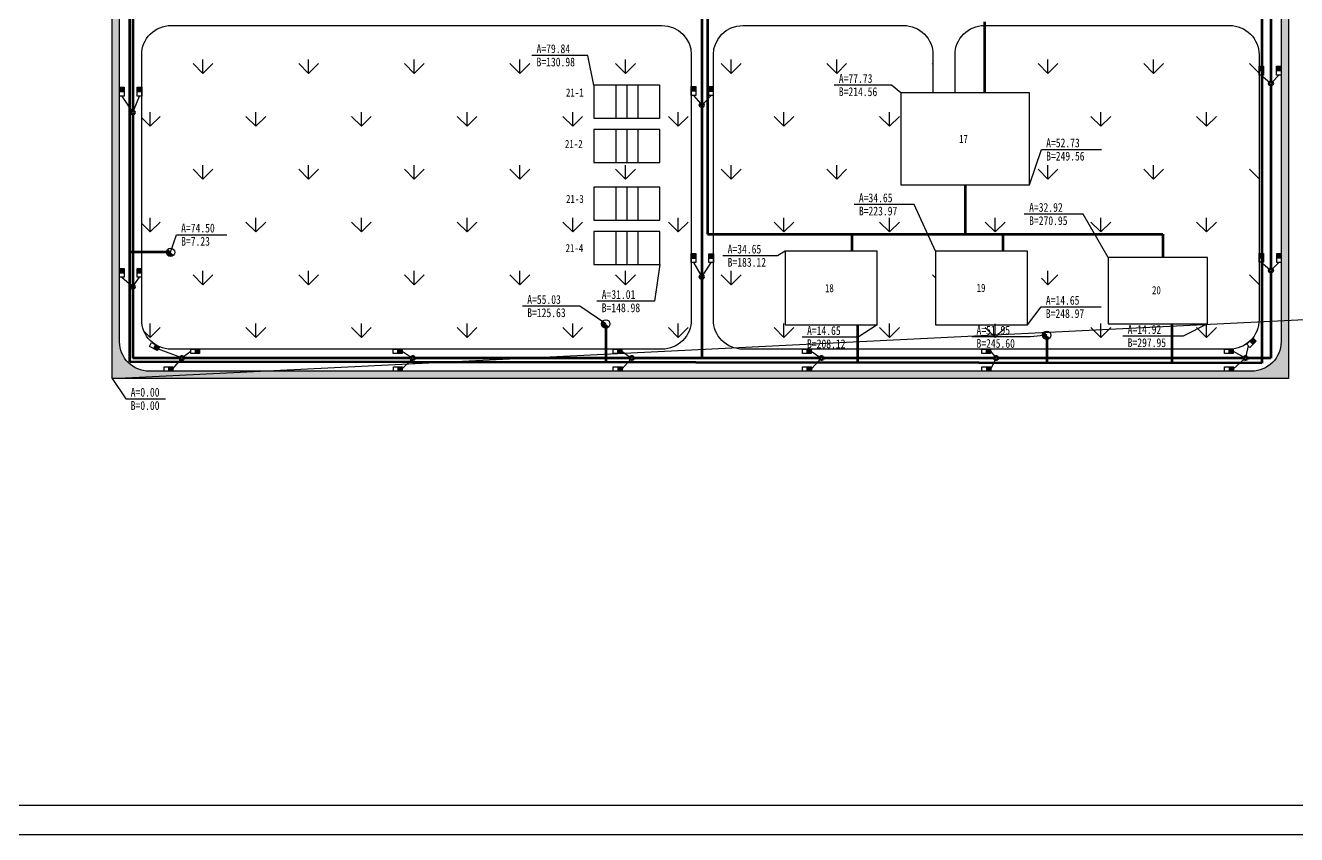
# Model space of a CAD drawing. Header units: millimetres. Extents: x 210832 to 1443773, y 126806 to 1026245.
# Drawn here: x 211145.2 to 211577.5, y 127950.6 to 128225.8 of the extents above; entities that cross this region are included whole.
import ezdxf
from ezdxf.enums import TextEntityAlignment as Align
from ezdxf.lldxf.tags import DXFTag

# ---------------------------------------------------------------- set-up
doc = ezdxf.new("R2010")
doc.units = ezdxf.units.MM
doc.header["$LTSCALE"] = 500
for name, color, linetype, lineweight in [('厂区污水管', 141, 'CW_LINE', 60), ('厂区给水管', 60, 'G_LINE', 60), ('构筑物', 7, 'Continuous', 30), ('雨水管', 20, 'Y_LINE', 60)]:
    doc.layers.add(name, color=color, linetype=linetype, lineweight=lineweight)
for name, color, linetype in [('标注', 3, 'Continuous'), ('消火栓', 7, 'Continuous'), ('草地', 7, 'Continuous'), ('道路', 200, 'Continuous')]:
    doc.layers.add(name, color=color, linetype=linetype)
doc.styles.add('Dim_ZB', font='txt', dxfattribs={"width": 0.8})
doc.styles.get("Standard").update_dxf_attribs({"font": 'arial.ttf'})
tags = doc.linetypes.add('CW_LINE', pattern='A,12.7,-5.08,["CW",Standard,S=2.54,R=0,X=-2.54,Y=-1.27],-6.35', length=24.13).pattern_tags.tags
tags[6] = DXFTag(74, 10)
tags = doc.linetypes.add('G_LINE', pattern='A,12.7,-5.08,["G",Standard,S=2.54,R=0,X=-2.54,Y=-1.27],-6.35', length=24.13).pattern_tags.tags
tags[6] = DXFTag(74, 10)
tags = doc.linetypes.add('Y_LINE', pattern='A,12.7,-5.08,["Y",Standard,S=2.54,R=0,X=-2.54,Y=-1.27],-6.35', length=24.13).pattern_tags.tags
tags[6] = DXFTag(74, 10)
doc.dimstyles.new('ISO-25', dxfattribs={"dimtxt": 2.5, "dimasz": 2.5, "dimexe": 1.25, "dimexo": 0.625, "dimtad": 1, "dimtxsty": 'Standard', "dimcen": 2.5, "dimadec": 0, "dimazin": 0, "dimtfac": 1, "dimtmove": 0, "dimatfit": 3, "dimfxl": 1, "dimarcsym": 0})
pattern_1 = [(90, (210846.406, 127814.342), (-17.9605, 17.9605), [4.7625, -31.1585]), (45, (210846.406, 127814.342), (-17.9605, 17.9605), [4.7625, -20.6375]), (135, (210846.406, 127814.342), (-17.9605, -17.9605), [4.7625, -20.6375])]

# ---------------------------------------------------------------- blocks, each defined once
blk = doc.blocks.new('*U57')
at = {"ltscale": 0.002}
blk.add_line((0, 0), (13.45, 0), dxfattribs=at)
at = {"ltscale": 0.002, "style": 'Dim_ZB', "width": 0.8}
blk.add_text(' A=0.00 ', height=3, dxfattribs=at).set_placement((0, 0.75))
blk.add_text(' B=0.00 ', height=3, dxfattribs=at).set_placement((0, -0.75), align=Align.TOP_LEFT)
blk = doc.blocks.new('*U77')
at = {"ltscale": 0.002}
blk.add_line((0, 0), (-19.53, 0), dxfattribs=at)
at = {"ltscale": 0.002, "style": 'Dim_ZB', "width": 0.8}
blk.add_text(' A=77.73 ', height=3, dxfattribs=at).set_placement((-19.53, 0.75))
blk.add_text(' B=214.56 ', height=3, dxfattribs=at).set_placement((-19.53, -0.75), align=Align.TOP_LEFT)
blk = doc.blocks.new('*U78')
at = {"ltscale": 0.002}
blk.add_line((0, 0), (20.48, 0), dxfattribs=at)
at = {"ltscale": 0.002, "style": 'Dim_ZB', "width": 0.8}
blk.add_text(' A=52.73 ', height=3, dxfattribs=at).set_placement((0, 0.75))
blk.add_text(' B=249.56 ', height=3, dxfattribs=at).set_placement((0, -0.75), align=Align.TOP_LEFT)
blk = doc.blocks.new('*U79')
at = {"ltscale": 0.002}
blk.add_line((0, 0), (-18.59, 0), dxfattribs=at)
at = {"ltscale": 0.002, "style": 'Dim_ZB', "width": 0.8}
blk.add_text(' A=34.65 ', height=3, dxfattribs=at).set_placement((-18.59, 0.75))
blk.add_text(' B=183.12 ', height=3, dxfattribs=at).set_placement((-18.59, -0.75), align=Align.TOP_LEFT)
blk = doc.blocks.new('*U80')
at = {"ltscale": 0.002}
blk.add_line((0, 0), (-19.06, 0), dxfattribs=at)
at = {"ltscale": 0.002, "style": 'Dim_ZB', "width": 0.8}
blk.add_text(' A=14.65 ', height=3, dxfattribs=at).set_placement((-19.06, 0.75))
blk.add_text(' B=208.12 ', height=3, dxfattribs=at).set_placement((-19.06, -0.75), align=Align.TOP_LEFT)
blk = doc.blocks.new('*U81')
at = {"ltscale": 0.002}
blk.add_line((0, 0), (-20.01, 0), dxfattribs=at)
at = {"ltscale": 0.002, "style": 'Dim_ZB', "width": 0.8}
blk.add_text(' A=32.92 ', height=3, dxfattribs=at).set_placement((-20.01, 0.75))
blk.add_text(' B=270.95 ', height=3, dxfattribs=at).set_placement((-20.01, -0.75), align=Align.TOP_LEFT)
blk = doc.blocks.new('*U82')
at = {"ltscale": 0.002}
blk.add_line((0, 0), (-20.48, 0), dxfattribs=at)
at = {"ltscale": 0.002, "style": 'Dim_ZB', "width": 0.8}
blk.add_text(' A=14.92 ', height=3, dxfattribs=at).set_placement((-20.48, 0.75))
blk.add_text(' B=297.95 ', height=3, dxfattribs=at).set_placement((-20.48, -0.75), align=Align.TOP_LEFT)
blk = doc.blocks.new('*U83')
at = {"ltscale": 0.002}
blk.add_line((0, 0), (-19.06, 0), dxfattribs=at)
at = {"ltscale": 0.002, "style": 'Dim_ZB', "width": 0.8}
blk.add_text(' A=79.84 ', height=3, dxfattribs=at).set_placement((-19.06, 0.75))
blk.add_text(' B=130.98 ', height=3, dxfattribs=at).set_placement((-19.06, -0.75), align=Align.TOP_LEFT)
blk = doc.blocks.new('*U84')
at = {"ltscale": 0.002}
blk.add_line((0, 0), (-19.53, 0), dxfattribs=at)
at = {"ltscale": 0.002, "style": 'Dim_ZB', "width": 0.8}
blk.add_text(' A=31.01 ', height=3, dxfattribs=at).set_placement((-19.53, 0.75))
blk.add_text(' B=148.98 ', height=3, dxfattribs=at).set_placement((-19.53, -0.75), align=Align.TOP_LEFT)
blk = doc.blocks.new('*U86')
at = {"ltscale": 0.002}
blk.add_line((0, 0), (-20.48, 0), dxfattribs=at)
at = {"ltscale": 0.002, "style": 'Dim_ZB', "width": 0.8}
blk.add_text(' A=34.65 ', height=3, dxfattribs=at).set_placement((-20.48, 0.75))
blk.add_text(' B=223.97 ', height=3, dxfattribs=at).set_placement((-20.48, -0.75), align=Align.TOP_LEFT)
blk = doc.blocks.new('*U87')
at = {"ltscale": 0.002}
blk.add_line((0, 0), (20.48, 0), dxfattribs=at)
at = {"ltscale": 0.002, "style": 'Dim_ZB', "width": 0.8}
blk.add_text(' A=14.65 ', height=3, dxfattribs=at).set_placement((0, 0.75))
blk.add_text(' B=248.97 ', height=3, dxfattribs=at).set_placement((0, -0.75), align=Align.TOP_LEFT)
blk = doc.blocks.new('*U96')
at = {"ltscale": 0.002}
blk.add_line((0, 0), (17.18, 0), dxfattribs=at)
at = {"ltscale": 0.002, "style": 'Dim_ZB', "width": 0.8}
blk.add_text(' A=74.50 ', height=3, dxfattribs=at).set_placement((0, 0.75))
blk.add_text(' B=7.23 ', height=3, dxfattribs=at).set_placement((0, -0.75), align=Align.TOP_LEFT)
blk = doc.blocks.new('*U97')
at = {"ltscale": 0.002}
blk.add_line((0, 0), (-19.53, 0), dxfattribs=at)
at = {"ltscale": 0.002, "style": 'Dim_ZB', "width": 0.8}
blk.add_text(' A=55.03 ', height=3, dxfattribs=at).set_placement((-19.53, 0.75))
blk.add_text(' B=125.63 ', height=3, dxfattribs=at).set_placement((-19.53, -0.75), align=Align.TOP_LEFT)
blk = doc.blocks.new('*U98')
at = {"ltscale": 0.002}
blk.add_line((0, 0), (-20.01, 0), dxfattribs=at)
at = {"ltscale": 0.002, "style": 'Dim_ZB', "width": 0.8}
blk.add_text(' A=51.95 ', height=3, dxfattribs=at).set_placement((-20.01, 0.75))
blk.add_text(' B=245.60 ', height=3, dxfattribs=at).set_placement((-20.01, -0.75), align=Align.TOP_LEFT)

msp = doc.modelspace()

# ---------------------------------------------------------------- hatches: boundary and pattern name
h = msp.add_hatch(color=256)
h.dxf.hatch_style = 1
h.paths.add_polyline_path([(211566.27, 128211.96), (211564.77, 128211.96), (211564.77, 128210.46), (211566.27, 128210.46)])
h = msp.add_hatch(color=256)
h.dxf.hatch_style = 1
h.paths.add_polyline_path([(211572.26, 128210.46), (211572.26, 128211.96), (211570.76, 128211.96), (211570.76, 128210.46)])
h = msp.add_hatch(color=256)
h.dxf.hatch_style = 1
h.paths.add_polyline_path([(211178.77, 128204.83), (211177.27, 128204.83), (211177.27, 128203.33), (211178.77, 128203.33)])
h = msp.add_hatch(color=256)
h.dxf.hatch_style = 1
h.paths.add_polyline_path([(211184.78, 128203.32), (211184.78, 128204.82), (211183.28, 128204.82), (211183.28, 128203.32)])
h = msp.add_hatch(color=256)
h.dxf.hatch_style = 1
h.paths.add_polyline_path([(211373.2, 128205.05), (211371.7, 128205.05), (211371.7, 128203.55), (211373.2, 128203.55)])
h = msp.add_hatch(color=256)
h.dxf.hatch_style = 1
h.paths.add_polyline_path([(211379.17, 128205.02), (211377.67, 128205.02), (211377.67, 128203.52), (211379.17, 128203.52)])
h = msp.add_hatch(color=256)
h.dxf.hatch_style = 1
h.paths.add_polyline_path([(211373.2, 128148.23), (211371.7, 128148.23), (211371.7, 128146.73), (211373.2, 128146.73)])
h = msp.add_hatch(color=256)
h.dxf.hatch_style = 1
h.paths.add_polyline_path([(211379.2, 128148.21), (211377.7, 128148.21), (211377.7, 128146.71), (211379.2, 128146.71)])
h = msp.add_hatch(color=256)
h.dxf.hatch_style = 1
h.paths.add_polyline_path([(211566.27, 128148.3), (211564.77, 128148.3), (211564.77, 128146.8), (211566.27, 128146.8)])
h = msp.add_hatch(color=256)
h.dxf.hatch_style = 1
h.paths.add_polyline_path([(211572.3, 128146.76), (211572.3, 128148.26), (211570.8, 128148.26), (211570.8, 128146.76)])
h = msp.add_hatch(color=256)
h.dxf.hatch_style = 1
h.paths.add_polyline_path([(211178.77, 128141.72), (211178.77, 128143.22), (211177.27, 128143.22), (211177.27, 128141.72)])
h = msp.add_hatch(color=256)
h.dxf.hatch_style = 1
h.paths.add_polyline_path([(211184.76, 128141.71), (211184.76, 128143.21), (211183.26, 128143.21), (211183.26, 128141.71)])
h = msp.add_hatch(color=256)
h.dxf.hatch_style = 1
h.paths.add_polyline_path([(211562.7, 128117.41), (211563.77, 128118.45), (211562.72, 128119.53), (211561.65, 128118.48)])
h = msp.add_hatch(color=256)
h.dxf.hatch_style = 1
h.paths.add_polyline_path([(211188.77, 128115.94), (211190.09, 128115.23), (211190.8, 128116.54), (211189.48, 128117.26)])
h = msp.add_hatch(color=256)
h.dxf.hatch_style = 1
h.paths.add_polyline_path([(211202.95, 128114.24), (211204.45, 128114.24), (211204.45, 128115.74), (211202.95, 128115.74)])
h = msp.add_hatch(color=256)
h.dxf.hatch_style = 1
h.paths.add_polyline_path([(211271.82, 128114.25), (211273.32, 128114.25), (211273.32, 128115.75), (211271.82, 128115.75)])
h = msp.add_hatch(color=256)
h.dxf.hatch_style = 1
h.paths.add_polyline_path([(211346.61, 128114.25), (211348.11, 128114.25), (211348.11, 128115.75), (211346.61, 128115.75)])
h = msp.add_hatch(color=256)
h.dxf.hatch_style = 1
h.paths.add_polyline_path([(211410.98, 128114.25), (211412.48, 128114.25), (211412.48, 128115.75), (211410.98, 128115.75)])
h = msp.add_hatch(color=256)
h.dxf.hatch_style = 1
h.paths.add_polyline_path([(211471.99, 128114.25), (211473.49, 128114.25), (211473.49, 128115.75), (211471.99, 128115.75)])
h = msp.add_hatch(color=256)
h.dxf.hatch_style = 1
h.paths.add_polyline_path([(211554.5, 128114.25), (211556, 128114.25), (211556, 128115.75), (211554.5, 128115.75)])
h = msp.add_hatch(color=256)
h.dxf.hatch_style = 1
h.paths.add_polyline_path([(211193.92, 128108.25), (211195.42, 128108.25), (211195.42, 128109.75), (211193.92, 128109.75)])
h = msp.add_hatch(color=256)
h.dxf.hatch_style = 1
h.paths.add_polyline_path([(211271.87, 128108.25), (211273.37, 128108.25), (211273.37, 128109.75), (211271.87, 128109.75)])
h = msp.add_hatch(color=256)
h.dxf.hatch_style = 1
h.paths.add_polyline_path([(211346.67, 128108.25), (211348.17, 128108.25), (211348.17, 128109.75), (211346.67, 128109.75)])
h = msp.add_hatch(color=256)
h.dxf.hatch_style = 1
h.paths.add_polyline_path([(211411.04, 128108.25), (211412.54, 128108.25), (211412.54, 128109.75), (211411.04, 128109.75)])
h = msp.add_hatch(color=256)
h.dxf.hatch_style = 1
h.paths.add_polyline_path([(211472.04, 128108.25), (211473.54, 128108.25), (211473.54, 128109.75), (211472.04, 128109.75)])
h = msp.add_hatch(color=256)
h.dxf.hatch_style = 1
h.paths.add_polyline_path([(211554.56, 128108.25), (211556.06, 128108.25), (211556.06, 128109.75), (211554.56, 128109.75)])
at = {"layer": '构筑物'}
h = msp.add_hatch(dxfattribs=at)
h.set_pattern_fill('GRASS', color=256)
h.set_pattern_definition(pattern_1)
h.paths.add_polyline_path([(211513.46, 128146.89), (211532.01, 128146.89), (211532.01, 128154.82), (211470.11, 128154.82), (211470.11, 128149.05), (211490.78, 128149.05), (211490.78, 128124.37), (211454.74, 128124.37), (211454.74, 128149.05), (211470.11, 128149.05), (211470.11, 128154.82), (211415.3, 128154.82), (211415.3, 128149.06), (211434.92, 128149.06), (211434.92, 128124.06), (211428.24, 128124.06), (211428.23, 128115.74), (211470.49, 128115.74), (211470.49, 128115.75), (211473.49, 128115.75), (211492.56, 128115.75), (211492.57, 128119.08, -0.414214), (211491.16, 128120.49, -1), (211493.98, 128120.49, -0.414214), (211492.57, 128119.08), (211492.56, 128115.74), (211535.11, 128115.74), (211535.12, 128124.39), (211513.46, 128124.39)])
h.paths.add_polyline_path([(211403.67, 128149.06), (211415.3, 128149.06), (211415.3, 128154.82), (211379.2, 128154.82), (211379.2, 128125.74, 0.414214), (211389.2, 128115.74), (211409.48, 128115.74), (211409.48, 128115.75), (211412.48, 128115.75), (211428.23, 128115.75), (211428.24, 128124.06), (211403.67, 128124.06)])
at = {"layer": '消火栓'}
h = msp.add_hatch(color=0, dxfattribs=at)
h.dxf.hatch_style = 1
h.paths.add_polyline_path([(211193.55, 128149.61, 0.181345), (211193.2, 128148.68, 0.692986), (211195.67, 128147.76)])
h = msp.add_hatch(color=0, dxfattribs=at)
h.dxf.hatch_style = 1
h.paths.add_polyline_path([(211341.56, 128125.27, 0.181345), (211341.21, 128124.34, 0.692986), (211343.68, 128123.42)])
h = msp.add_hatch(color=0, dxfattribs=at)
h.dxf.hatch_style = 1
h.paths.add_polyline_path([(211491.51, 128121.41, 0.181345), (211491.16, 128120.49, 0.692986), (211493.63, 128119.56)])
at = {"layer": '草地'}
h = msp.add_hatch(dxfattribs=at)
h.set_pattern_fill('GRASS', color=256, scale=0.075)
h.set_pattern_definition([(90, (210915.13, 127839.187), (-1.3470384, 1.3470384), [0.3571875, -2.3368893]), (45, (210915.13, 127839.187), (-1.3470384, 1.3470384), [0.3571875, -1.5478125]), (135, (210915.13, 127839.187), (-1.3470384, -1.3470384), [0.3571875, -1.5478125])])
h.paths.add_polyline_path([(211174.77, 128455.74), (211174.77, 128105.74), (211574.77, 128105.74), (211574.77, 128455.74)])
h.paths.add_polyline_path([(211562.27, 128453.24, -0.414214), (211572.27, 128443.24), (211572.27, 128118.24, -0.414214), (211562.27, 128108.24), (211187.27, 128108.24, -0.414214), (211177.27, 128118.24), (211177.27, 128443.24, -0.414214), (211187.27, 128453.24)], flags=16)
h = msp.add_hatch(dxfattribs=at)
h.set_pattern_fill('GRASS', color=256)
h.set_pattern_definition(pattern_1)
edge = h.paths.add_edge_path()
edge.add_arc((211395.65, 128360.84), 10, 0, 90)
edge.add_line((211395.65, 128370.84), (211329.88, 128370.84))
edge.add_line((211329.88, 128370.84), (211329.88, 128338.78))
edge.add_line((211329.88, 128338.78), (211374.62, 128338.78))
edge.add_line((211374.62, 128338.78), (211374.62, 128319.89))
edge.add_line((211374.62, 128319.89), (211390.87, 128319.89))
edge.add_line((211390.87, 128319.89), (211392.74, 128319.89))
edge.add_line((211392.74, 128319.89), (211392.74, 128316.67))
edge.add_line((211392.74, 128316.67), (211402, 128316.67))
edge.add_line((211402, 128316.67), (211402, 128301.01))
edge.add_line((211402, 128301.01), (211405.65, 128301.03))
edge.add_line((211405.65, 128301.03), (211405.65, 128360.84))
edge = h.paths.add_edge_path()
edge.add_line((211329.88, 128370.84), (211290.65, 128370.84))
edge.add_arc((211290.65, 128360.84), 10, 90, 114.7473)
edge.add_line((211286.46, 128369.93), (211286.46, 128328.51))
edge.add_line((211286.46, 128328.51), (211295.32, 128328.52))
edge.add_arc((211303.83, 128319.36), 12.5, 41.7295, 132.8723, ccw=False)
edge.add_line((211313.16, 128327.68), (211329.88, 128327.68))
edge.add_line((211329.88, 128327.68), (211329.88, 128370.84))
edge = h.paths.add_edge_path(flags=17)
edge.add_line((211374.62, 128338.78), (211329.88, 128338.78))
edge.add_line((211329.88, 128338.78), (211329.88, 128327.68))
edge.add_line((211329.88, 128327.68), (211329.88, 128301.14))
edge.add_line((211329.88, 128301.14), (211339.95, 128301.14))
edge.add_arc((211341.14, 128301.14), 1.19, 0, 179.9864, ccw=False)
edge.add_line((211342.33, 128301.14), (211358.37, 128301.14))
edge.add_line((211358.37, 128301.14), (211358.37, 128319.89))
edge.add_line((211358.37, 128319.89), (211374.62, 128319.89))
edge.add_line((211374.62, 128319.89), (211374.62, 128338.78))
edge = h.paths.add_edge_path()
edge.add_line((211346.13, 128301.14), (211342.33, 128301.14))
edge.add_arc((211341.14, 128301.14), 1.19, 179.9864, 360, ccw=False)
edge.add_line((211339.95, 128301.14), (211329.88, 128301.14))
edge.add_line((211329.88, 128301.14), (211329.88, 128275.16))
edge.add_line((211329.88, 128275.16), (211312.46, 128275.16))
edge.add_arc((211303.83, 128284.21), 12.5, 180, 313.6405, ccw=False)
edge.add_line((211291.33, 128284.21), (211280.65, 128284.21))
edge.add_line((211280.65, 128284.21), (211280.65, 128243.34))
edge.add_arc((211290.65, 128243.34), 10, 180, 270)
edge.add_line((211290.65, 128233.34), (211292.1, 128233.34))
edge.add_line((211292.1, 128233.34), (211292.1, 128233.35))
edge.add_line((211292.1, 128233.35), (211293.71, 128233.35))
edge.add_line((211293.71, 128233.35), (211293.97, 128259.65))
edge.add_arc((211293.97, 128261.06), 1.41, 180, 270, ccw=False)
edge.add_arc((211293.97, 128261.06), 1.41, 0, 180, ccw=False)
edge.add_arc((211293.97, 128261.06), 1.41, -90, 0, ccw=False)
edge.add_line((211293.97, 128259.65), (211293.71, 128233.35))
edge.add_line((211293.71, 128233.35), (211295.1, 128233.35))
edge.add_line((211295.1, 128233.35), (211348.82, 128233.34))
edge.add_line((211348.82, 128233.34), (211348.82, 128233.35))
edge.add_line((211348.82, 128233.35), (211351.82, 128233.35))
edge.add_line((211351.82, 128233.35), (211395.65, 128233.34))
edge.add_arc((211395.65, 128243.34), 10, 270, 360)
edge.add_line((211405.65, 128243.34), (211405.65, 128250.88))
edge.add_line((211405.65, 128250.88), (211353.68, 128250.88))
edge.add_line((211353.68, 128250.88), (211353.68, 128262.44))
edge.add_line((211353.68, 128262.44), (211346.12, 128262.44))
edge.add_line((211346.12, 128262.44), (211346.13, 128301.14))
h.paths.add_polyline_path([(211405.65, 128301.03), (211402, 128301.01), (211402, 128285.36), (211392.74, 128285.36), (211392.74, 128282.39), (211390.87, 128282.39), (211358.37, 128282.39), (211358.37, 128301.14), (211353.69, 128301.14), (211353.68, 128262.44), (211379.68, 128262.44), (211379.68, 128268.62), (211388.94, 128268.62), (211388.94, 128256.26), (211379.68, 128256.26), (211379.68, 128262.44), (211353.68, 128262.44), (211353.68, 128250.88), (211405.65, 128250.88)], flags=17)
h.paths.add_polyline_path([(211392.69, 128266.88), (211399.35, 128266.88), (211399.35, 128257.12), (211392.69, 128257.12)], flags=16)
edge = h.paths.add_edge_path()
edge.add_line((211463.36, 128354.58), (211474.41, 128354.79))
edge.add_line((211474.41, 128354.79), (211474.41, 128370.84))
edge.add_line((211474.41, 128370.84), (211423.15, 128370.84))
edge.add_arc((211423.15, 128360.84), 10, 90, 180)
edge.add_line((211413.15, 128360.84), (211413.15, 128301.07))
edge.add_line((211413.15, 128301.07), (211414.76, 128301.08))
edge.add_arc((211415.95, 128301.14), 1.19, 0, 183.0386, ccw=False)
edge.add_line((211417.13, 128301.14), (211419.18, 128301.14))
edge.add_line((211419.18, 128301.14), (211419.18, 128345.85))
edge.add_line((211419.18, 128345.85), (211439.47, 128345.85))
edge.add_arc((211430.89, 128406.43), 61.19, 278.064, 302.0608)
edge = h.paths.add_edge_path()
edge.add_arc((211554.77, 128360.84), 10, 0, 90)
edge.add_line((211554.77, 128370.84), (211517.77, 128370.84))
edge.add_line((211517.77, 128370.84), (211517.77, 128322.53))
edge.add_line((211517.77, 128322.53), (211546.2, 128322.53))
edge.add_line((211546.2, 128322.53), (211546.2, 128301.55))
edge.add_line((211546.2, 128301.55), (211552.25, 128301.55))
edge.add_line((211552.25, 128301.55), (211552.25, 128301.05))
edge.add_line((211552.25, 128301.05), (211564.77, 128301.05))
edge.add_line((211564.77, 128301.05), (211564.77, 128335.65))
edge.add_line((211564.77, 128335.65), (211557.06, 128335.65))
edge.add_arc((211555.65, 128335.65), 1.41, -180, 0, ccw=False)
edge.add_arc((211555.65, 128335.65), 1.41, 0, 180, ccw=False)
edge.add_line((211557.06, 128335.65), (211564.77, 128335.65))
edge.add_line((211564.77, 128335.65), (211564.77, 128360.84))
edge = h.paths.add_edge_path()
edge.add_line((211556.16, 128301.05), (211552.25, 128301.05))
edge.add_line((211552.25, 128301.05), (211552.25, 128300.55))
edge.add_line((211552.25, 128300.55), (211540.15, 128300.55))
edge.add_line((211540.15, 128300.55), (211540.15, 128301.14))
edge.add_line((211540.15, 128301.14), (211531.52, 128301.14))
edge.add_line((211531.52, 128301.14), (211531.52, 128293.64))
edge.add_line((211531.52, 128293.64), (211527.77, 128293.64))
edge.add_line((211527.77, 128293.64), (211507.77, 128293.64))
edge.add_line((211507.77, 128293.64), (211507.77, 128299.82))
edge.add_line((211507.77, 128299.82), (211504.36, 128299.82))
edge.add_line((211504.36, 128299.82), (211504.36, 128275.87))
edge.add_line((211504.36, 128275.87), (211513.94, 128275.87))
edge.add_line((211513.94, 128275.87), (211513.94, 128279.64))
edge.add_line((211513.94, 128279.64), (211530.23, 128279.64))
edge.add_line((211530.23, 128279.64), (211530.23, 128272.11))
edge.add_line((211530.23, 128272.11), (211513.94, 128272.11))
edge.add_line((211513.94, 128272.11), (211513.94, 128275.87))
edge.add_line((211513.94, 128275.87), (211504.36, 128275.87))
edge.add_line((211504.36, 128275.87), (211504.36, 128299.82))
edge.add_line((211504.36, 128299.82), (211497.77, 128299.82))
edge.add_line((211497.77, 128299.82), (211497.77, 128301.14))
edge.add_line((211497.77, 128301.14), (211497.17, 128301.14))
edge.add_line((211497.17, 128301.14), (211497.17, 128265.58))
edge.add_line((211497.17, 128265.58), (211482.39, 128265.58))
edge.add_line((211482.39, 128265.58), (211482.39, 128259.18))
edge.add_line((211482.39, 128259.18), (211473.04, 128259.18))
edge.add_arc((211442.42, 128311.13), 60.3, 267.8262, 300.5121, ccw=False)
edge.add_line((211440.14, 128250.88), (211413.15, 128250.88))
edge.add_line((211413.15, 128250.88), (211413.15, 128243.34))
edge.add_arc((211423.15, 128243.34), 10, 180, 270)
edge.add_line((211423.15, 128233.34), (211424.31, 128233.34))
edge.add_line((211424.31, 128233.34), (211424.31, 128233.35))
edge.add_line((211424.31, 128233.35), (211427.31, 128233.35))
edge.add_line((211427.31, 128233.35), (211442.12, 128233.35))
edge.add_line((211442.12, 128233.35), (211442.12, 128236.21))
edge.add_arc((211442.12, 128237.61), 1.41, 180, 270, ccw=False)
edge.add_arc((211442.12, 128237.61), 1.41, 0, 180, ccw=False)
edge.add_arc((211442.12, 128237.61), 1.41, -90, 0, ccw=False)
edge.add_line((211442.12, 128236.21), (211442.12, 128233.34))
edge.add_line((211442.12, 128233.34), (211492.89, 128233.34))
edge.add_line((211492.89, 128233.34), (211492.89, 128233.35))
edge.add_line((211492.89, 128233.35), (211495.89, 128233.35))
edge.add_line((211495.89, 128233.35), (211554.77, 128233.34))
edge.add_arc((211554.77, 128243.34), 10, 270, 277.949)
edge.add_line((211556.16, 128233.44), (211556.16, 128301.05))
h.paths.add_polyline_path([(211517.77, 128370.84), (211497.17, 128370.84), (211497.17, 128301.14), (211497.77, 128301.14), (211497.77, 128302.51), (211507.77, 128302.51), (211507.77, 128308.64), (211517.77, 128308.64)])
h.paths.add_polyline_path([(211497.17, 128350.08), (211474.41, 128350.08), (211474.41, 128338.93), (211482.39, 128338.93), (211482.39, 128301.14), (211497.17, 128301.14)])
h.paths.add_polyline_path([(211497.17, 128370.84), (211474.41, 128370.84), (211474.41, 128350.08), (211497.17, 128350.08)])
edge = h.paths.add_edge_path()
edge.add_arc((211554.77, 128435.74), 10, 0, 90)
edge.add_line((211554.77, 128445.74), (211423.15, 128445.74))
edge.add_arc((211423.15, 128435.74), 10, 90, 180)
edge.add_line((211413.15, 128435.74), (211413.15, 128395.09))
edge.add_line((211413.15, 128395.09), (211474.41, 128395.09))
edge.add_line((211474.41, 128395.09), (211474.41, 128378.34))
edge.add_line((211474.41, 128378.34), (211554.77, 128378.34))
edge.add_arc((211554.77, 128388.34), 10, 270, 360)
edge.add_line((211564.77, 128388.34), (211564.77, 128435.74))
edge = h.paths.add_edge_path(flags=16)
edge.add_arc((211444.14, 128435.97), 1.41, 0, 360)
h.paths.add_polyline_path([(211502.26, 128422.63), (211526.69, 128422.63), (211526.69, 128409.82), (211502.26, 128409.82)], flags=16)
edge = h.paths.add_edge_path(flags=17)
edge.add_line((211474.41, 128395.09), (211413.15, 128395.09))
edge.add_line((211413.15, 128395.09), (211413.15, 128388.34))
edge.add_arc((211423.15, 128388.34), 10, 180, 270)
edge.add_line((211423.15, 128378.34), (211448.35, 128378.34))
edge.add_line((211448.35, 128378.34), (211448.35, 128378.35))
edge.add_line((211448.35, 128378.35), (211451.35, 128378.35))
edge.add_line((211451.35, 128378.35), (211474.41, 128378.35))
edge.add_line((211474.41, 128378.35), (211474.41, 128395.09))
edge = h.paths.add_edge_path(flags=17)
edge.add_arc((211395.65, 128435.74), 10, 0, 90)
edge.add_line((211395.65, 128445.74), (211194.77, 128445.74))
edge.add_arc((211194.77, 128435.74), 10, 90, 143.1256)
edge.add_line((211186.77, 128441.75), (211186.32, 128441.08))
edge.add_arc((211194.77, 128435.74), 10, 147.7619, 180)
edge.add_line((211184.77, 128435.74), (211184.77, 128431.85))
edge.add_line((211184.77, 128431.85), (211205.38, 128431.85))
edge.add_arc((211206.79, 128431.85), 1.41, 0, 180, ccw=False)
edge.add_arc((211206.79, 128431.85), 1.41, -180, 0, ccw=False)
edge.add_line((211205.38, 128431.85), (211184.77, 128431.85))
edge.add_line((211184.77, 128431.85), (211184.77, 128415.75))
edge.add_line((211184.77, 128415.75), (211288.24, 128415.75))
edge.add_arc((211291.99, 128415.75), 3.75, 0, 180, ccw=False)
edge.add_arc((211291.99, 128415.75), 3.75, 331.2923, 360, ccw=False)
edge.add_line((211295.28, 128413.95), (211320.59, 128414.06))
edge.add_arc((211329.88, 128414.06), 9.29, 0, 180, ccw=False)
edge.add_arc((211329.88, 128414.06), 9.29, 318.7542, 360, ccw=False)
edge.add_line((211336.87, 128407.93), (211336.76, 128395.09))
edge.add_line((211336.76, 128395.09), (211405.65, 128395.09))
edge.add_line((211405.65, 128395.09), (211405.65, 128435.74))
edge = h.paths.add_edge_path()
edge.add_arc((211395.65, 128435.74), 10, 0, 90)
edge.add_line((211395.65, 128445.74), (211194.77, 128445.74))
edge.add_arc((211194.77, 128435.74), 10, 90, 180)
edge.add_line((211184.77, 128435.74), (211184.77, 128415.75))
edge.add_line((211184.77, 128415.75), (211288.24, 128415.75))
edge.add_arc((211291.99, 128415.75), 3.75, 0, 180, ccw=False)
edge.add_arc((211291.99, 128415.75), 3.75, 331.2923, 360, ccw=False)
edge.add_line((211295.28, 128413.95), (211320.59, 128414.06))
edge.add_arc((211329.88, 128414.06), 9.29, 0, 180, ccw=False)
edge.add_arc((211329.88, 128414.06), 9.29, -180, 0, ccw=False)
edge.add_line((211320.59, 128414.06), (211295.28, 128413.95))
edge.add_arc((211291.99, 128415.75), 3.75, 180, 331.2923, ccw=False)
edge.add_line((211288.24, 128415.75), (211184.77, 128415.75))
edge.add_line((211184.77, 128415.75), (211184.77, 128391.28))
edge.add_line((211184.77, 128391.28), (211184.78, 128391.28))
edge.add_line((211184.78, 128391.28), (211184.78, 128388.17))
edge.add_arc((211194.77, 128388.43), 10, 181.5165, 269.9246)
edge.add_line((211194.76, 128378.43), (211229.87, 128378.39))
edge.add_line((211229.87, 128378.39), (211233, 128378.39))
edge.add_line((211233, 128378.39), (211233, 128378.38))
edge.add_line((211233, 128378.38), (211263.15, 128378.34))
edge.add_line((211263.15, 128378.34), (211395.65, 128378.34))
edge.add_arc((211395.65, 128388.34), 10, 270, 360)
edge.add_line((211405.65, 128388.34), (211405.65, 128435.74))
edge = h.paths.add_edge_path(flags=16)
edge.add_arc((211350.56, 128389.08), 1.41, 0, 360)
edge = h.paths.add_edge_path(flags=17)
edge.add_line((211405.65, 128388.34), (211405.65, 128395.09))
edge.add_line((211405.65, 128395.09), (211336.76, 128395.09))
edge.add_line((211336.76, 128395.09), (211336.87, 128407.93))
edge.add_arc((211329.88, 128414.06), 9.29, 270, 318.7542, ccw=False)
edge.add_line((211329.88, 128404.76), (211329.88, 128378.34))
edge.add_line((211329.88, 128378.34), (211350.56, 128378.34))
edge.add_line((211350.56, 128378.34), (211350.56, 128387.67))
edge.add_arc((211350.56, 128389.08), 1.41, 180, 270, ccw=False)
edge.add_arc((211350.56, 128389.08), 1.41, 0, 180, ccw=False)
edge.add_arc((211350.56, 128389.08), 1.41, -90, 0, ccw=False)
edge.add_line((211350.56, 128387.67), (211350.56, 128378.34))
edge.add_line((211350.56, 128378.34), (211395.65, 128378.34))
edge.add_arc((211395.65, 128388.34), 10, 270, 360)
edge = h.paths.add_edge_path(flags=16)
edge.add_arc((211329.88, 128414.06), 9.29, 246.273, 270, ccw=False)
edge.add_line((211326.14, 128405.55), (211326.14, 128391.95))
edge.add_line((211326.14, 128391.95), (211286.46, 128391.95))
edge.add_line((211286.46, 128391.95), (211286.46, 128378.34))
edge.add_line((211286.46, 128378.34), (211301.2, 128378.34))
edge.add_line((211301.2, 128378.34), (211301.2, 128378.34))
edge.add_line((211301.2, 128378.34), (211304.2, 128378.34))
edge.add_line((211304.2, 128378.34), (211329.88, 128378.34))
edge.add_line((211329.88, 128378.34), (211329.88, 128404.76))
edge = h.paths.add_edge_path()
edge.add_arc((211361.7, 128215.84), 10, 360, 449.999)
edge.add_line((211361.7, 128225.84), (211194.78, 128225.84))
edge.add_arc((211194.78, 128215.84), 10, 89.999, 180)
edge.add_line((211184.78, 128215.84), (211184.78, 128204.82))
edge.add_line((211184.78, 128204.82), (211184.78, 128204.82))
edge.add_line((211184.78, 128204.82), (211184.78, 128201.82))
edge.add_line((211184.78, 128201.82), (211184.78, 128148.68))
edge.add_line((211184.78, 128148.68), (211193.2, 128148.68))
edge.add_arc((211194.61, 128148.68), 1.41, 0, 180, ccw=False)
edge.add_arc((211194.61, 128148.68), 1.41, -180, 0, ccw=False)
edge.add_line((211193.2, 128148.68), (211184.78, 128148.68))
edge.add_line((211184.78, 128148.68), (211184.78, 128125.74))
edge.add_arc((211194.78, 128125.74), 10, 180, 238.044)
edge.add_line((211189.48, 128117.26), (211190.55, 128116.68))
edge.add_arc((211194.78, 128125.74), 10, 245.0065, 270)
edge.add_line((211194.78, 128115.74), (211198.81, 128115.74))
edge.add_line((211198.81, 128115.74), (211270.32, 128115.74))
edge.add_line((211270.32, 128115.74), (211270.32, 128115.75))
edge.add_line((211270.32, 128115.75), (211273.32, 128115.75))
edge.add_line((211273.32, 128115.75), (211342.61, 128115.75))
edge.add_line((211342.61, 128115.75), (211342.62, 128122.94))
edge.add_arc((211342.62, 128124.34), 1.41, 180, 270, ccw=False)
edge.add_arc((211342.62, 128124.34), 1.41, 0, 180, ccw=False)
edge.add_arc((211342.62, 128124.34), 1.41, -90, 0, ccw=False)
edge.add_line((211342.62, 128122.94), (211342.61, 128115.74))
edge.add_line((211342.61, 128115.74), (211345.11, 128115.74))
edge.add_line((211345.11, 128115.74), (211345.11, 128115.75))
edge.add_line((211345.11, 128115.75), (211348.11, 128115.75))
edge.add_line((211348.11, 128115.75), (211361.7, 128115.74))
edge.add_arc((211361.7, 128125.74), 10, 270, 360)
edge.add_line((211371.7, 128125.74), (211371.7, 128215.84))
edge = h.paths.add_edge_path()
edge.add_arc((211443.88, 128215.84), 10, 360, 450.0014)
edge.add_line((211443.88, 128225.84), (211389.2, 128225.84))
edge.add_arc((211389.2, 128215.84), 10, 90.0014, 180)
edge.add_line((211379.2, 128215.84), (211379.2, 128154.82))
edge.add_line((211379.2, 128154.82), (211532.01, 128154.82))
edge.add_line((211532.01, 128154.82), (211532.01, 128146.89))
edge.add_line((211532.01, 128146.89), (211547.21, 128146.89))
edge.add_line((211547.21, 128146.89), (211547.21, 128124.39))
edge.add_line((211547.21, 128124.39), (211535.12, 128124.39))
edge.add_line((211535.12, 128124.39), (211535.11, 128115.74))
edge.add_line((211535.11, 128115.74), (211553, 128115.74))
edge.add_line((211553, 128115.74), (211553, 128115.75))
edge.add_line((211553, 128115.75), (211554.98, 128115.75))
edge.add_arc((211554.77, 128125.74), 10, 271.1844, 360)
edge.add_line((211564.77, 128125.74), (211564.77, 128215.84))
edge.add_arc((211554.77, 128215.84), 10, 0, 90)
edge.add_line((211554.77, 128225.84), (211482.39, 128225.84))
edge.add_line((211482.39, 128225.84), (211482.39, 128202.9))
edge.add_line((211482.39, 128202.9), (211486.73, 128202.9))
edge.add_line((211486.73, 128202.9), (211486.73, 128171.65))
edge.add_line((211486.73, 128171.65), (211442.98, 128171.65))
edge.add_line((211442.98, 128171.65), (211442.98, 128202.9))
edge.add_line((211442.98, 128202.9), (211453.88, 128202.9))
edge.add_line((211453.88, 128202.9), (211453.88, 128215.84))
edge = h.paths.add_edge_path(flags=17)
edge.add_line((211454.74, 128149.05), (211470.11, 128149.05))
edge.add_line((211470.11, 128149.05), (211470.11, 128154.82))
edge.add_line((211470.11, 128154.82), (211379.2, 128154.82))
edge.add_line((211379.2, 128154.82), (211379.2, 128125.74))
edge.add_arc((211389.2, 128125.74), 10, 180, 270)
edge.add_line((211389.2, 128115.74), (211428.23, 128115.74))
edge.add_line((211428.23, 128115.74), (211428.24, 128124.06))
edge.add_line((211428.24, 128124.06), (211403.67, 128124.06))
edge.add_line((211403.67, 128124.06), (211403.67, 128149.06))
edge.add_line((211403.67, 128149.06), (211434.92, 128149.06))
edge.add_line((211434.92, 128149.06), (211434.92, 128124.06))
edge.add_line((211434.92, 128124.06), (211428.24, 128124.06))
edge.add_line((211428.24, 128124.06), (211428.23, 128115.74))
edge.add_line((211428.23, 128115.74), (211470.49, 128115.74))
edge.add_line((211470.49, 128115.74), (211470.49, 128115.75))
edge.add_line((211470.49, 128115.75), (211473.49, 128115.75))
edge.add_line((211473.49, 128115.75), (211492.56, 128115.75))
edge.add_line((211492.56, 128115.75), (211492.57, 128119.08))
edge.add_arc((211492.57, 128120.49), 1.41, 180, 270, ccw=False)
edge.add_arc((211492.57, 128120.49), 1.41, 0, 180, ccw=False)
edge.add_arc((211492.57, 128120.49), 1.41, -90, 0, ccw=False)
edge.add_line((211492.57, 128119.08), (211492.56, 128115.74))
edge.add_line((211492.56, 128115.74), (211535.11, 128115.74))
edge.add_line((211535.11, 128115.74), (211535.12, 128124.39))
edge.add_line((211535.12, 128124.39), (211513.46, 128124.39))
edge.add_line((211513.46, 128124.39), (211513.46, 128146.89))
edge.add_line((211513.46, 128146.89), (211532.01, 128146.89))
edge.add_line((211532.01, 128146.89), (211532.01, 128154.82))
edge.add_line((211532.01, 128154.82), (211470.11, 128154.82))
edge.add_line((211470.11, 128154.82), (211470.11, 128149.05))
edge.add_line((211470.11, 128149.05), (211490.78, 128149.05))
edge.add_line((211490.78, 128149.05), (211490.78, 128124.37))
edge.add_line((211490.78, 128124.37), (211454.74, 128124.37))
edge.add_line((211454.74, 128124.37), (211454.74, 128149.05))
edge = h.paths.add_edge_path(flags=16)
edge.add_line((211403.67, 128149.06), (211415.3, 128149.06))
edge.add_line((211415.3, 128149.06), (211415.3, 128154.82))
edge.add_line((211415.3, 128154.82), (211379.2, 128154.82))
edge.add_line((211379.2, 128154.82), (211379.2, 128125.74))
edge.add_arc((211389.2, 128125.74), 10, 180, 270)
edge.add_line((211389.2, 128115.74), (211409.48, 128115.74))
edge.add_line((211409.48, 128115.74), (211409.48, 128115.75))
edge.add_line((211409.48, 128115.75), (211412.48, 128115.75))
edge.add_line((211412.48, 128115.75), (211428.23, 128115.74))
edge.add_line((211428.23, 128115.74), (211428.24, 128124.06))
edge.add_line((211428.24, 128124.06), (211403.67, 128124.06))
edge.add_line((211403.67, 128124.06), (211403.67, 128149.06))
edge = h.paths.add_edge_path(flags=16)
edge.add_line((211513.46, 128146.89), (211532.01, 128146.89))
edge.add_line((211532.01, 128146.89), (211532.01, 128154.82))
edge.add_line((211532.01, 128154.82), (211470.11, 128154.82))
edge.add_line((211470.11, 128154.82), (211470.11, 128149.05))
edge.add_line((211470.11, 128149.05), (211490.78, 128149.05))
edge.add_line((211490.78, 128149.05), (211490.78, 128124.37))
edge.add_line((211490.78, 128124.37), (211454.74, 128124.37))
edge.add_line((211454.74, 128124.37), (211454.74, 128149.05))
edge.add_line((211454.74, 128149.05), (211470.11, 128149.05))
edge.add_line((211470.11, 128149.05), (211470.11, 128154.82))
edge.add_line((211470.11, 128154.82), (211415.3, 128154.82))
edge.add_line((211415.3, 128154.82), (211415.3, 128149.06))
edge.add_line((211415.3, 128149.06), (211434.92, 128149.06))
edge.add_line((211434.92, 128149.06), (211434.92, 128124.06))
edge.add_line((211434.92, 128124.06), (211428.24, 128124.06))
edge.add_line((211428.24, 128124.06), (211428.23, 128115.74))
edge.add_line((211428.23, 128115.74), (211470.49, 128115.74))
edge.add_line((211470.49, 128115.74), (211470.49, 128115.75))
edge.add_line((211470.49, 128115.75), (211473.49, 128115.75))
edge.add_line((211473.49, 128115.75), (211492.56, 128115.75))
edge.add_line((211492.56, 128115.75), (211492.57, 128119.08))
edge.add_arc((211492.57, 128120.49), 1.41, 180, 270, ccw=False)
edge.add_arc((211492.57, 128120.49), 1.41, 0, 180, ccw=False)
edge.add_arc((211492.57, 128120.49), 1.41, -90, 0, ccw=False)
edge.add_line((211492.57, 128119.08), (211492.56, 128115.74))
edge.add_line((211492.56, 128115.74), (211535.11, 128115.74))
edge.add_line((211535.11, 128115.74), (211535.12, 128124.39))
edge.add_line((211535.12, 128124.39), (211513.46, 128124.39))
edge.add_line((211513.46, 128124.39), (211513.46, 128146.89))

# ---------------------------------------------------------------- linework, layer by layer
for p, q in [((211564.77, 128210.46), (211566.27, 128210.46)), ((211565.52, 128208.96), (211568.32, 128206.52)), ((211569.22, 128206.56), (211571.51, 128208.96)), ((211570.76, 128210.46), (211572.26, 128210.46)), ((211177.27, 128203.33), (211178.77, 128203.33)), ((211178.02, 128201.83), (211181.41, 128196.74)), ((211181.99, 128196.8), (211184.03, 128201.82)), ((211183.28, 128203.32), (211184.78, 128203.32)), ((211371.7, 128203.55), (211373.2, 128203.55)), ((211372.45, 128202.05), (211374.87, 128199.24)), ((211375.71, 128199.22), (211378.42, 128202.02)), ((211377.67, 128203.52), (211379.17, 128203.52)), ((211371.7, 128146.73), (211373.2, 128146.73)), ((211372.45, 128145.23), (211374.96, 128140.85)), ((211375.61, 128140.83), (211378.45, 128145.21)), ((211377.7, 128146.71), (211379.2, 128146.71)), ((211564.77, 128146.8), (211566.27, 128146.8)), ((211565.52, 128145.3), (211568.31, 128142.92)), ((211569.23, 128142.95), (211571.55, 128145.26)), ((211570.8, 128146.76), (211572.3, 128146.76)), ((211177.27, 128141.72), (211178.77, 128141.72)), ((211178.02, 128140.22), (211181.29, 128137.37)), ((211182.11, 128137.48), (211184.01, 128140.21)), ((211183.26, 128141.71), (211184.76, 128141.71)), ((211561.65, 128118.48), (211562.7, 128117.41)), ((211189.48, 128117.26), (211188.77, 128115.94)), ((211190.44, 128115.89), (211197.98, 128113.07)), ((211201.45, 128114.99), (211198.98, 128113.08)), ((211202.95, 128115.74), (211202.95, 128114.24)), ((211271.82, 128115.75), (211271.82, 128114.25)), ((211273.32, 128115), (211276.44, 128113.03)), ((211346.61, 128115.75), (211346.61, 128114.25)), ((211348.11, 128115), (211350.94, 128113.06)), ((211410.98, 128115.75), (211410.98, 128114.25)), ((211412.48, 128115), (211415.46, 128113.04)), ((211471.99, 128115.75), (211471.99, 128114.25)), ((211473.49, 128115), (211474.93, 128113.19)), ((211554.5, 128115.75), (211554.5, 128114.25)), ((211556, 128115), (211559.62, 128113)), ((211561.1, 128116.89), (211560.3, 128113.31)), ((211193.92, 128109.75), (211193.92, 128108.25)), ((211195.42, 128109), (211198.08, 128112.22)), ((211271.87, 128109.75), (211271.87, 128108.25)), ((211276.53, 128112.25), (211273.37, 128109)), ((211346.67, 128109.75), (211346.67, 128108.25)), ((211351.04, 128112.23), (211348.17, 128109)), ((211411.04, 128109.75), (211411.04, 128108.25)), ((211415.56, 128112.24), (211412.54, 128109)), ((211472.04, 128109.75), (211472.04, 128108.25)), ((211475.05, 128112.14), (211473.54, 128109)), ((211554.56, 128109.75), (211554.56, 128108.25)), ((211559.7, 128112.28), (211556.06, 128109))]:
    msp.add_line(p, q)
for points in [[(210907.66, 127950.64), (211748.66, 127950.64), (211748.66, 128544.64), (210907.66, 128544.64)], [(210932.66, 127960.64), (211738.66, 127960.64), (211738.66, 128534.64), (210932.66, 128534.64)], [(211174.77, 128455.74), (211574.77, 128455.74), (211574.77, 128105.74), (211174.77, 128105.74)], [(211564.77, 128211.96), (211566.27, 128211.96), (211566.27, 128208.96), (211564.77, 128208.96)], [(211570.76, 128211.96), (211572.26, 128211.96), (211572.26, 128208.96), (211570.76, 128208.96)], [(211177.27, 128204.83), (211178.77, 128204.83), (211178.77, 128201.83), (211177.27, 128201.83)], [(211183.28, 128204.82), (211184.78, 128204.82), (211184.78, 128201.82), (211183.28, 128201.82)], [(211371.7, 128205.05), (211373.2, 128205.05), (211373.2, 128202.05), (211371.7, 128202.05)], [(211377.67, 128205.02), (211379.17, 128205.02), (211379.17, 128202.02), (211377.67, 128202.02)], [(211371.7, 128148.23), (211373.2, 128148.23), (211373.2, 128145.23), (211371.7, 128145.23)], [(211377.7, 128148.21), (211379.2, 128148.21), (211379.2, 128145.21), (211377.7, 128145.21)], [(211564.77, 128148.3), (211566.27, 128148.3), (211566.27, 128145.3), (211564.77, 128145.3)], [(211570.8, 128148.26), (211572.3, 128148.26), (211572.3, 128145.26), (211570.8, 128145.26)], [(211177.27, 128143.22), (211178.77, 128143.22), (211178.77, 128140.22), (211177.27, 128140.22)], [(211183.26, 128143.21), (211184.76, 128143.21), (211184.76, 128140.21), (211183.26, 128140.21)], [(211562.72, 128119.53), (211563.77, 128118.45), (211561.62, 128116.36), (211560.57, 128117.43)], [(211190.8, 128116.54), (211190.09, 128115.23), (211187.45, 128116.66), (211188.16, 128117.98)], [(211204.45, 128115.74), (211204.45, 128114.24), (211201.45, 128114.24), (211201.45, 128115.74)], [(211273.32, 128115.75), (211273.32, 128114.25), (211270.32, 128114.25), (211270.32, 128115.75)], [(211348.11, 128115.75), (211348.11, 128114.25), (211345.11, 128114.25), (211345.11, 128115.75)], [(211412.48, 128115.75), (211412.48, 128114.25), (211409.48, 128114.25), (211409.48, 128115.75)], [(211473.49, 128115.75), (211473.49, 128114.25), (211470.49, 128114.25), (211470.49, 128115.75)], [(211556, 128115.75), (211556, 128114.25), (211553, 128114.25), (211553, 128115.75)], [(211195.42, 128109.75), (211195.42, 128108.25), (211192.42, 128108.25), (211192.42, 128109.75)], [(211273.37, 128109.75), (211273.37, 128108.25), (211270.37, 128108.25), (211270.37, 128109.75)], [(211348.17, 128109.75), (211348.17, 128108.25), (211345.17, 128108.25), (211345.17, 128109.75)], [(211412.54, 128109.75), (211412.54, 128108.25), (211409.54, 128108.25), (211409.54, 128109.75)], [(211473.54, 128109.75), (211473.54, 128108.25), (211470.54, 128108.25), (211470.54, 128109.75)], [(211556.06, 128109.75), (211556.06, 128108.25), (211553.06, 128108.25), (211553.06, 128109.75)]]:
    msp.add_lwpolyline(points, close=True)
at = {"layer": '厂区污水管', "ltscale": 0.002}
for p, q in [((211377.21, 128231.36), (211377.21, 128154.82)), ((211464.85, 128171.65), (211464.85, 128154.82)), ((211377.21, 128154.82), (211532.01, 128154.82)), ((211426.28, 128154.82), (211426.28, 128149.06)), ((211477.69, 128154.81), (211477.69, 128149.04)), ((211532.01, 128154.82), (211532.01, 128146.89))]:
    msp.add_line(p, q, dxfattribs=at)
at = {"layer": '厂区污水管', "ltscale": 0.001}
msp.add_line((211403.67, 128133.27), (211403.67, 128133.27), dxfattribs=at)
at = {"layer": '厂区给水管', "ltscale": 0.002}
for p, q in [((211180.74, 128111.44), (211180.74, 128449.31)), ((211565.7, 128449.34), (211565.72, 128110.93)), ((211471.38, 128227.03), (211471.38, 128202.9)), ((211193.2, 128148.68), (211180.74, 128148.68)), ((211342.62, 128122.94), (211342.6, 128111.23)), ((211428.24, 128124.06), (211428.23, 128111.11)), ((211535.12, 128124.39), (211535.1, 128110.97)), ((211492.57, 128119.08), (211492.56, 128111.03)), ((211565.72, 128110.93), (211180.74, 128111.44))]:
    msp.add_line(p, q, dxfattribs=at)
at = {"layer": '构筑物'}
for p, q in [((211346, 128205.55), (211346, 128194.3)), ((211349.75, 128205.55), (211349.75, 128194.3)), ((211353.5, 128205.55), (211353.5, 128194.3)), ((211346, 128190.45), (211346, 128179.2)), ((211349.75, 128190.45), (211349.75, 128179.2)), ((211353.5, 128190.45), (211353.5, 128179.2)), ((211346, 128170.85), (211346, 128159.6)), ((211349.75, 128170.85), (211349.75, 128159.6)), ((211353.5, 128170.85), (211353.5, 128159.6)), ((211346, 128155.76), (211346, 128144.51)), ((211349.75, 128155.76), (211349.75, 128144.51)), ((211353.5, 128155.76), (211353.5, 128144.51))]:
    msp.add_line(p, q, dxfattribs=at)
for points in [[(211338.5, 128194.3), (211361, 128194.3), (211361, 128205.55), (211338.5, 128205.55)], [(211442.98, 128171.65), (211486.73, 128171.65), (211486.73, 128202.9), (211442.98, 128202.9)], [(211338.5, 128179.2), (211361, 128179.2), (211361, 128190.45), (211338.5, 128190.45)], [(211338.5, 128159.6), (211361, 128159.6), (211361, 128170.85), (211338.5, 128170.85)], [(211338.5, 128144.51), (211361, 128144.51), (211361, 128155.76), (211338.5, 128155.76)], [(211403.67, 128124.06), (211434.92, 128124.06), (211434.92, 128149.06), (211403.67, 128149.06)], [(211454.74, 128124.06), (211485.99, 128124.06), (211485.99, 128149.06), (211454.74, 128149.06)], [(211513.46, 128124.39), (211547.21, 128124.39), (211547.21, 128146.89), (211513.46, 128146.89)]]:
    msp.add_lwpolyline(points, close=True, dxfattribs=at)
at = {"layer": '消火栓', "color": 0}
for p, q in [((211194.61, 128148.68), (211193.55, 128149.61)), ((211342.62, 128124.34), (211341.56, 128125.27)), ((211492.57, 128120.49), (211491.51, 128121.41))]:
    msp.add_line(p, q, dxfattribs=at)
for centre in [(211194.61, 128148.68), (211342.62, 128124.34), (211492.57, 128120.49)]:
    msp.add_circle(centre, 1.41, dxfattribs=at)
at = {"layer": '道路'}
for points in [[(211187.27, 128453.24), (211562.27, 128453.24, -0.414214), (211572.27, 128443.24), (211572.27, 128118.24, -0.414214), (211562.27, 128108.24), (211187.27, 128108.24, -0.414214), (211177.27, 128118.24), (211177.27, 128443.24, -0.414214)], [(211194.78, 128225.84), (211361.7, 128225.84, -0.414209), (211371.7, 128215.84), (211371.7, 128125.74, -0.414214), (211361.7, 128115.74), (211198.81, 128115.74), (211194.78, 128115.74, -0.414214), (211184.78, 128125.74), (211184.78, 128215.84, -0.414218)]]:
    msp.add_lwpolyline(points, format="xyb", close=True, dxfattribs=at)
msp.add_lwpolyline([(211461.38, 128202.9), (211461.38, 128215.84, -0.414214), (211471.38, 128225.84), (211554.77, 128225.84, -0.414214), (211564.77, 128215.84), (211564.77, 128125.74, -0.414214), (211554.77, 128115.74), (211389.2, 128115.74, -0.414214), (211379.2, 128125.74), (211379.2, 128215.84, -0.414207), (211389.2, 128225.84), (211443.88, 128225.84, -0.41422), (211453.88, 128215.84), (211453.88, 128202.9)], format="xyb", dxfattribs=at)
at = {"layer": '雨水管', "ltscale": 0.002}
for p, q in [((211181.76, 128274.06), (211181.76, 128196.85)), ((211568.79, 128263.63), (211568.79, 128206.73)), ((211375.27, 128229.44), (211375.27, 128112.7)), ((211568.79, 128205.48), (211568.79, 128143.14)), ((211181.76, 128195.6), (211181.76, 128126.86)), ((211568.79, 128141.89), (211568.79, 128112.7)), ((211181.76, 128126.86), (211181.76, 128112.7)), ((211197.86, 128112.7), (211181.76, 128112.7)), ((211214.93, 128112.7), (211199.11, 128112.7)), ((211276.34, 128112.7), (211214.93, 128112.7)), ((211350.83, 128112.7), (211277.59, 128112.7)), ((211415.36, 128112.7), (211352.08, 128112.7)), ((211474.7, 128112.7), (211416.61, 128112.7)), ((211559.54, 128112.7), (211475.95, 128112.7)), ((211568.79, 128112.7), (211560.79, 128112.7))]:
    msp.add_line(p, q, dxfattribs=at)
for centre in [(211568.79, 128206.11), (211181.76, 128196.22), (211375.27, 128198.77), (211375.27, 128140.31), (211568.79, 128142.51), (211181.76, 128136.96), (211198.48, 128112.7), (211276.97, 128112.7), (211351.46, 128112.7), (211415.98, 128112.7), (211475.33, 128112.7), (211560.17, 128112.7)]:
    msp.add_circle(centre, 0.625, dxfattribs=at)

# ---------------------------------------------------------------- block references
at = {"layer": '标注', "ltscale": 0.002}
for name, p in [('*U83', (211336.49, 128215.67)), ('*U77', (211439.76, 128205.56)), ('*U78', (211490.74, 128183.64)), ('*U86', (211447.54, 128164.97)), ('*U81', (211504.96, 128161.7)), ('*U96', (211196.57, 128154.68)), ('*U79', (211401.01, 128147.53)), ('*U84', (211359.14, 128132.07)), ('*U97', (211333.8, 128130.39)), ('*U87', (211490.63, 128130.1)), ('*U80', (211428.49, 128119.81)), ('*U98', (211487.06, 128119.96)), ('*U82', (211538.94, 128120.19)), ('*U57', (211179.42, 128098.83))]:
    msp.add_blockref(name, p, dxfattribs=at)

# ---------------------------------------------------------------- texts
at = {"layer": 'Defpoints', "ltscale": 0.002, "style": 'Dim_ZB', "width": 0.8}
for s, p in [('21-1', (211329.07, 128201.64)), ('17', (211462.77, 128185.89)), ('21-2', (211328.73, 128184.15)), ('21-3', (211329.11, 128165.47)), ('21-4', (211328.94, 128148.74)), ('18', (211417.16, 128135.12)), ('19', (211468.72, 128135.21)), ('20', (211528.37, 128134.4))]:
    msp.add_text(s, height=2.763, dxfattribs=at).set_placement(p)

# ---------------------------------------------------------------- leaders
at = {"lineweight": 15}
msp.add_leader([(211174.77, 128105.74), (212976.2, 128194.74)], dimstyle='ISO-25', override={"dimasz": 2.5, "dimldrblk": 'None'}, dxfattribs=at)
at = {"layer": '标注', "ltscale": 0.002}
for points in [[(211338.5, 128205.55), (211336.49, 128215.67)], [(211442.98, 128202.9), (211439.76, 128205.56)], [(211486.73, 128171.65), (211490.74, 128183.64)], [(211454.74, 128149.06), (211447.54, 128164.97)], [(211513.46, 128146.89), (211504.96, 128161.7)], [(211194.61, 128148.68), (211196.57, 128154.68)], [(211403.67, 128149.06), (211401.01, 128147.53)], [(211361, 128144.51), (211359.14, 128132.07)], [(211342.62, 128124.34), (211333.8, 128130.39)], [(211485.99, 128124.06), (211490.63, 128130.1)], [(211434.92, 128124.06), (211428.49, 128119.81)], [(211547.21, 128124.39), (211538.94, 128120.19)], [(211492.57, 128120.49), (211487.06, 128119.96)], [(211174.77, 128105.74), (211179.42, 128098.83)]]:
    msp.add_leader(points, dimstyle='ISO-25', override={"dimzin": 0, "dimldrblk": 'None'}, dxfattribs=at)

doc.saveas('drawing.dxf')
